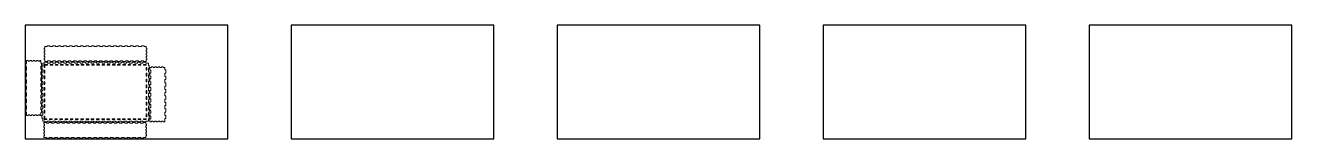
# Model space of a CAD drawing. Header units: millimetres. Extents: x 0 to 5080, y 0 to 457.
import ezdxf

# ---------------------------------------------------------------- set-up
doc = ezdxf.new("R2010")
doc.units = ezdxf.units.MM
doc.layers.add('812 by 457 mm Boundary', color=7, linetype='Continuous', true_color=0x000000)
doc.layers.add('CUT', color=1, linetype='Continuous', lineweight=0)

# ---------------------------------------------------------------- blocks, each defined once
blk = doc.blocks.new('bottom')
for points in [[(-201.1, 0), (-201.1, -3), (-212, -3), (-212, -12.6), (-215, -12.6), (-215, -25.3), (-212, -25.3), (-212, -37.9), (-215, -37.9), (-215, -50.5), (-212, -50.5), (-212, -63.2), (-215, -63.2), (-215, -75.8), (-212, -75.8), (-212, -88.4), (-215, -88.4), (-215, -101.1), (-212, -101.1), (-212, -113.7), (-215, -113.7), (-215, -126.3), (-212, -126.3), (-212, -138.9), (-215, -138.9), (-215, -151.6), (-212, -151.6), (-212, -164.2), (-215, -164.2), (-215, -176.8), (-212, -176.8), (-212, -189.5), (-215, -189.5), (-215, -202.1), (-212, -202.1), (-212, -214.7), (-215, -214.7), (-215, -227.4), (-212, -227.4), (-212, -237), (-201.1, -237), (-201.1, -240), (-190.1, -240), (-190.1, -237), (-179.2, -237), (-179.2, -240), (-168.2, -240), (-168.2, -237), (-157.3, -237), (-157.3, -240), (-146.3, -240), (-146.3, -237), (-135.4, -237), (-135.4, -240), (-124.4, -240), (-124.4, -237), (-113.5, -237), (-113.5, -240), (-102.5, -240), (-102.5, -237), (-91.6, -237), (-91.6, -240), (-80.6, -240), (-80.6, -237), (-69.7, -237), (-69.7, -240), (-58.7, -240), (-58.7, -237), (-47.8, -237), (-47.8, -240), (-36.8, -240), (-36.8, -237), (-25.9, -237), (-25.9, -240), (-14.9, -240), (-14.9, -237), (-4, -237), (-4, -240), (7, -240), (7, -237), (17.9, -237), (17.9, -240), (28.9, -240), (28.9, -237), (39.8, -237), (39.8, -240), (50.8, -240), (50.8, -237), (61.7, -237), (61.7, -240), (72.7, -240), (72.7, -237), (83.6, -237), (83.6, -240), (94.6, -240), (94.6, -237), (105.5, -237), (105.5, -240), (116.5, -240), (116.5, -237), (127.4, -237), (127.4, -240), (138.4, -240), (138.4, -237), (149.3, -237), (149.3, -240), (160.3, -240), (160.3, -237), (171.2, -237), (171.2, -240), (182.2, -240), (182.2, -237), (193.1, -237), (193.1, -240), (204.1, -240), (204.1, -237), (212, -237), (212, -224.7), (215, -224.7), (215, -212.4), (212, -212.4), (212, -200.1), (215, -200.1), (215, -187.7), (212, -187.7), (212, -175.4), (215, -175.4), (215, -163.1), (212, -163.1), (212, -150.8), (215, -150.8), (215, -138.5), (212, -138.5), (212, -126.2), (215, -126.2), (215, -113.8), (212, -113.8), (212, -101.5), (215, -101.5), (215, -89.2), (212, -89.2), (212, -76.9), (215, -76.9), (215, -64.6), (212, -64.6), (212, -52.3), (215, -52.3), (215, -39.9), (212, -39.9), (212, -27.6), (215, -27.6), (215, -15.3), (212, -15.3), (212, -3), (204.1, -3), (204.1, 0), (193.1, 0), (193.1, -3), (182.2, -3), (182.2, 0), (171.2, 0), (171.2, -3), (160.3, -3), (160.3, 0), (149.3, 0), (149.3, -3), (138.4, -3), (138.4, 0), (127.4, 0), (127.4, -3), (116.5, -3), (116.5, 0), (105.5, 0), (105.5, -3), (94.6, -3), (94.6, 0), (83.6, 0), (83.6, -3), (72.7, -3), (72.7, 0), (61.7, 0), (61.7, -3), (50.8, -3), (50.8, 0), (39.8, 0), (39.8, -3), (28.9, -3), (28.9, 0), (17.9, 0), (17.9, -3), (7, -3), (7, 0), (-4, 0), (-4, -3), (-14.9, -3), (-14.9, 0), (-25.9, 0), (-25.9, -3), (-36.8, -3), (-36.8, 0), (-47.8, 0), (-47.8, -3), (-58.7, -3), (-58.7, 0), (-69.7, 0), (-69.7, -3), (-80.6, -3), (-80.6, 0), (-91.6, 0), (-91.6, -3), (-102.5, -3), (-102.5, 0), (-113.5, 0), (-113.5, -3), (-124.4, -3), (-124.4, 0), (-135.4, 0), (-135.4, -3), (-146.3, -3), (-146.3, 0), (-157.3, 0), (-157.3, -3), (-168.2, -3), (-168.2, 0), (-179.2, 0), (-179.2, -3), (-190.1, -3), (-190.1, 0)], [(-206, -32.4), (-206, -20.7), (-203, -20.7), (-203, -32.4)], [(-206, -44.1), (-203, -44.1), (-203, -55.7), (-206, -55.7)], [(-192.5, -12), (-203, -12), (-203, -9), (-192.5, -9)], [(-171.5, -12), (-182, -12), (-182, -9), (-171.5, -9)], [(-150.6, -12), (-161.1, -12), (-161.1, -9), (-150.6, -9)], [(-129.6, -12), (-140.1, -12), (-140.1, -9), (-129.6, -9)], [(-108.6, -12), (-119.1, -12), (-119.1, -9), (-108.6, -9)], [(-87.6, -12), (-98.1, -12), (-98.1, -9), (-87.6, -9)], [(-66.7, -12), (-77.2, -12), (-77.2, -9), (-66.7, -9)], [(-45.7, -9), (-45.7, -12), (-56.2, -12), (-56.2, -9)], [(-24.7, -9), (-24.7, -12), (-35.2, -12), (-35.2, -9)], [(-3.7, -12), (-14.2, -12), (-14.2, -9), (-3.7, -9)], [(17.2, -9), (17.2, -12), (6.7, -12), (6.7, -9)], [(38.2, -9), (38.2, -12), (27.7, -12), (27.7, -9)], [(59.2, -9), (59.2, -12), (48.7, -12), (48.7, -9)], [(80.2, -12), (69.7, -12), (69.7, -9), (80.2, -9)], [(101.1, -9), (101.1, -12), (90.6, -12), (90.6, -9)], [(122.1, -9), (122.1, -12), (111.6, -12), (111.6, -9)], [(143.1, -9), (143.1, -12), (132.6, -12), (132.6, -9)], [(164.1, -12), (153.6, -12), (153.6, -9), (164.1, -9)], [(185, -9), (185, -12), (174.5, -12), (174.5, -9)], [(203, -12), (195.5, -12), (195.5, -9), (206, -9), (206, -23.5), (203, -23.5)], [(203, -46.6), (203, -35.1), (206, -35.1), (206, -46.6)], [(-206, -67.4), (-203, -67.4), (-203, -79.1), (-206, -79.1)], [(-206, -90.8), (-203, -90.8), (-203, -102.5), (-206, -102.5)], [(203, -69.6), (203, -58.1), (206, -58.1), (206, -69.6)], [(203, -92.7), (203, -81.2), (206, -81.2), (206, -92.7)], [(-206, -125.8), (-206, -114.2), (-203, -114.2), (-203, -125.8)], [(-206, -137.5), (-203, -137.5), (-203, -149.2), (-206, -149.2)], [(206, -115.7), (203, -115.7), (203, -104.2), (206, -104.2)], [(206, -138.8), (203, -138.8), (203, -127.3), (206, -127.3)], [(206, -161.8), (203, -161.8), (203, -150.3), (206, -150.3)], [(-206, -172.6), (-206, -160.9), (-203, -160.9), (-203, -172.6)], [(-206, -195.9), (-206, -184.3), (-203, -184.3), (-203, -195.9)], [(203, -184.9), (203, -173.4), (206, -173.4), (206, -184.9)], [(206, -207.9), (203, -207.9), (203, -196.4), (206, -196.4)], [(-206, -219.3), (-206, -207.6), (-203, -207.6), (-203, -219.3)], [(-203, -231), (-203, -228), (-192.6, -228), (-192.6, -231)], [(-182.2, -231), (-182.2, -228), (-171.8, -228), (-171.8, -231)], [(-161.4, -228), (-150.9, -228), (-150.9, -231), (-161.4, -231)], [(-140.5, -231), (-140.5, -228), (-130.1, -228), (-130.1, -231)], [(-119.7, -231), (-119.7, -228), (-109.3, -228), (-109.3, -231)], [(-98.9, -231), (-98.9, -228), (-88.5, -228), (-88.5, -231)], [(-78.1, -228), (-67.7, -228), (-67.7, -231), (-78.1, -231)], [(-57.3, -231), (-57.3, -228), (-46.8, -228), (-46.8, -231)], [(-36.4, -231), (-36.4, -228), (-26, -228), (-26, -231)], [(-15.6, -231), (-15.6, -228), (-5.2, -228), (-5.2, -231)], [(5.2, -228), (15.6, -228), (15.6, -231), (5.2, -231)], [(26, -231), (26, -228), (36.4, -228), (36.4, -231)], [(46.8, -231), (46.8, -228), (57.3, -228), (57.3, -231)], [(67.7, -228), (78.1, -228), (78.1, -231), (67.7, -231)], [(88.5, -228), (98.9, -228), (98.9, -231), (88.5, -231)], [(109.3, -228), (119.7, -228), (119.7, -231), (109.3, -231)], [(130.1, -228), (140.5, -228), (140.5, -231), (130.1, -231)], [(150.9, -228), (161.4, -228), (161.4, -231), (150.9, -231)], [(171.8, -228), (182.2, -228), (182.2, -231), (171.8, -231)], [(192.6, -228), (203, -228), (203, -219.5), (206, -219.5), (206, -231), (192.6, -231)]]:
    blk.add_lwpolyline(points, close=True)
blk = doc.blocks.new('back_inner')
blk.add_lwpolyline([(194.9, 60), (194.9, 63), (183.7, 63), (183.7, 60), (172.6, 60), (172.6, 63), (161.5, 63), (161.5, 60), (150.3, 60), (150.3, 63), (139.2, 63), (139.2, 60), (128.1, 60), (128.1, 63), (116.9, 63), (116.9, 60), (105.8, 60), (105.8, 63), (94.6, 63), (94.6, 60), (83.5, 60), (83.5, 63), (72.4, 63), (72.4, 60), (61.2, 60), (61.2, 63), (50.1, 63), (50.1, 60), (39, 60), (39, 63), (27.8, 63), (27.8, 60), (16.7, 60), (16.7, 63), (5.6, 63), (5.6, 60), (-5.6, 60), (-5.6, 63), (-16.7, 63), (-16.7, 60), (-27.8, 60), (-27.8, 63), (-39, 63), (-39, 60), (-50.1, 60), (-50.1, 63), (-61.2, 63), (-61.2, 60), (-72.4, 60), (-72.4, 63), (-83.5, 63), (-83.5, 60), (-94.6, 60), (-94.6, 63), (-105.8, 63), (-105.8, 60), (-116.9, 60), (-116.9, 63), (-128.1, 63), (-128.1, 60), (-139.2, 60), (-139.2, 63), (-150.3, 63), (-150.3, 60), (-161.5, 60), (-161.5, 63), (-172.6, 63), (-172.6, 60), (-183.7, 60), (-183.7, 63), (-194.9, 63), (-194.9, 60), (-203, 60), (-203, 53.3), (-206, 53.3), (-206, 46.7), (-203, 46.7), (-203, 40), (-206, 40), (-206, 33.3), (-203, 33.3), (-203, 26.7), (-206, 26.7), (-206, 20), (-203, 20), (-203, 13.3), (-206, 13.3), (-206, 6.7), (-203, 6.7), (-203, 0), (-192.6, 0), (-192.6, 3), (-182.2, 3), (-182.2, 0), (-171.8, 0), (-171.8, 3), (-161.4, 3), (-161.4, 0), (-150.9, 0), (-150.9, 3), (-140.5, 3), (-140.5, 0), (-130.1, 0), (-130.1, 3), (-119.7, 3), (-119.7, 0), (-109.3, 0), (-109.3, 3), (-98.9, 3), (-98.9, 0), (-88.5, 0), (-88.5, 3), (-78.1, 3), (-78.1, 0), (-67.7, 0), (-67.7, 3), (-57.3, 3), (-57.3, 0), (-46.8, 0), (-46.8, 3), (-36.4, 3), (-36.4, 0), (-26, 0), (-26, 3), (-15.6, 3), (-15.6, 0), (-5.2, 0), (-5.2, 3), (5.2, 3), (5.2, 0), (15.6, 0), (15.6, 3), (26, 3), (26, 0), (36.4, 0), (36.4, 3), (46.8, 3), (46.8, 0), (57.3, 0), (57.3, 3), (67.7, 3), (67.7, 0), (78.1, 0), (78.1, 3), (88.5, 3), (88.5, 0), (98.9, 0), (98.9, 3), (109.3, 3), (109.3, 0), (119.7, 0), (119.7, 3), (130.1, 3), (130.1, 0), (140.5, 0), (140.5, 3), (150.9, 3), (150.9, 0), (161.4, 0), (161.4, 3), (171.8, 3), (171.8, 0), (182.2, 0), (182.2, 3), (192.6, 3), (192.6, 0), (203, 0), (203, 6.7), (206, 6.7), (206, 13.3), (203, 13.3), (203, 20), (206, 20), (206, 26.7), (203, 26.7), (203, 33.3), (206, 33.3), (206, 40), (203, 40), (203, 46.7), (206, 46.7), (206, 53.3), (203, 53.3), (203, 60)], close=True)
blk = doc.blocks.new('front_inner')
blk.add_lwpolyline([(-194.9, 60), (-203, 60), (-203, 53.3), (-206, 53.3), (-206, 46.7), (-203, 46.7), (-203, 40), (-206, 40), (-206, 33.3), (-203, 33.3), (-203, 26.7), (-206, 26.7), (-206, 20), (-203, 20), (-203, 13.3), (-206, 13.3), (-206, 6.7), (-203, 6.7), (-203, 0), (-192.5, 0), (-192.5, 3), (-182, 3), (-182, 0), (-171.5, 0), (-171.5, 3), (-161.1, 3), (-161.1, 0), (-150.6, 0), (-150.6, 3), (-140.1, 3), (-140.1, 0), (-129.6, 0), (-129.6, 3), (-119.1, 3), (-119.1, 0), (-108.6, 0), (-108.6, 3), (-98.1, 3), (-98.1, 0), (-87.6, 0), (-87.6, 3), (-77.2, 3), (-77.2, 0), (-66.7, 0), (-66.7, 3), (-56.2, 3), (-56.2, 0), (-45.7, 0), (-45.7, 3), (-35.2, 3), (-35.2, 0), (-24.7, 0), (-24.7, 3), (-14.2, 3), (-14.2, 0), (-3.7, 0), (-3.7, 3), (6.7, 3), (6.7, 0), (17.2, 0), (17.2, 3), (27.7, 3), (27.7, 0), (38.2, 0), (38.2, 3), (48.7, 3), (48.7, 0), (59.2, 0), (59.2, 3), (69.7, 3), (69.7, 0), (80.2, 0), (80.2, 3), (90.6, 3), (90.6, 0), (101.1, 0), (101.1, 3), (111.6, 3), (111.6, 0), (122.1, 0), (122.1, 3), (132.6, 3), (132.6, 0), (143.1, 0), (143.1, 3), (153.6, 3), (153.6, 0), (164.1, 0), (164.1, 3), (174.5, 3), (174.5, 0), (185, 0), (185, 3), (195.5, 3), (195.5, 0), (206, 0), (206, 6.7), (203, 6.7), (203, 13.3), (206, 13.3), (206, 20), (203, 20), (203, 26.7), (206, 26.7), (206, 33.3), (203, 33.3), (203, 40), (206, 40), (206, 46.7), (203, 46.7), (203, 53.3), (206, 53.3), (206, 60), (194.9, 60), (194.9, 63), (183.7, 63), (183.7, 60), (172.6, 60), (172.6, 63), (161.5, 63), (161.5, 60), (150.3, 60), (150.3, 63), (139.2, 63), (139.2, 60), (128.1, 60), (128.1, 63), (116.9, 63), (116.9, 60), (105.8, 60), (105.8, 63), (94.6, 63), (94.6, 60), (83.5, 60), (83.5, 63), (72.4, 63), (72.4, 60), (61.2, 60), (61.2, 63), (50.1, 63), (50.1, 60), (39, 60), (39, 63), (27.8, 63), (27.8, 60), (16.7, 60), (16.7, 63), (5.6, 63), (5.6, 60), (-5.6, 60), (-5.6, 63), (-16.7, 63), (-16.7, 60), (-27.8, 60), (-27.8, 63), (-39, 63), (-39, 60), (-50.1, 60), (-50.1, 63), (-61.2, 63), (-61.2, 60), (-72.4, 60), (-72.4, 63), (-83.5, 63), (-83.5, 60), (-94.6, 60), (-94.6, 63), (-105.8, 63), (-105.8, 60), (-116.9, 60), (-116.9, 63), (-128.1, 63), (-128.1, 60), (-139.2, 60), (-139.2, 63), (-150.3, 63), (-150.3, 60), (-161.5, 60), (-161.5, 63), (-172.6, 63), (-172.6, 60), (-183.7, 60), (-183.7, 63), (-194.9, 63)], close=True)
blk = doc.blocks.new('left_inner')
blk.add_lwpolyline([(-22.1, 60), (-22.1, 63), (-35.1, 63), (-35.1, 60), (-48.2, 60), (-48.2, 63), (-61.2, 63), (-61.2, 60), (-74.3, 60), (-74.3, 63), (-87.4, 63), (-87.4, 60), (-100.4, 60), (-100.4, 63), (-113.5, 63), (-113.5, 60), (-126.5, 60), (-126.5, 63), (-139.6, 63), (-139.6, 60), (-152.6, 60), (-152.6, 63), (-165.7, 63), (-165.7, 60), (-178.8, 60), (-178.8, 63), (-191.8, 63), (-191.8, 60), (-204.9, 60), (-204.9, 63), (-217.9, 63), (-217.9, 60), (-231, 60), (-231, 53.3), (-228, 53.3), (-228, 46.7), (-231, 46.7), (-231, 40), (-228, 40), (-228, 33.3), (-231, 33.3), (-231, 26.7), (-228, 26.7), (-228, 20), (-231, 20), (-231, 13.3), (-228, 13.3), (-228, 6.7), (-231, 6.7), (-231, 3), (-219.3, 3), (-219.3, 0), (-207.6, 0), (-207.6, 3), (-195.9, 3), (-195.9, 0), (-184.3, 0), (-184.3, 3), (-172.6, 3), (-172.6, 0), (-160.9, 0), (-160.9, 3), (-149.2, 3), (-149.2, 0), (-137.5, 0), (-137.5, 3), (-125.8, 3), (-125.8, 0), (-114.2, 0), (-114.2, 3), (-102.5, 3), (-102.5, 0), (-90.8, 0), (-90.8, 3), (-79.1, 3), (-79.1, 0), (-67.4, 0), (-67.4, 3), (-55.7, 3), (-55.7, 0), (-44.1, 0), (-44.1, 3), (-32.4, 3), (-32.4, 0), (-20.7, 0), (-20.7, 3), (-9, 3), (-9, 6.7), (-12, 6.7), (-12, 13.3), (-9, 13.3), (-9, 20), (-12, 20), (-12, 26.7), (-9, 26.7), (-9, 33.3), (-12, 33.3), (-12, 40), (-9, 40), (-9, 46.7), (-12, 46.7), (-12, 53.3), (-9, 53.3), (-9, 60)], close=True)
blk = doc.blocks.new('right_inner')
blk.add_lwpolyline([(217.9, 60), (217.9, 63), (204.9, 63), (204.9, 60), (191.8, 60), (191.8, 63), (178.8, 63), (178.8, 60), (165.7, 60), (165.7, 63), (152.6, 63), (152.6, 60), (139.6, 60), (139.6, 63), (126.5, 63), (126.5, 60), (113.5, 60), (113.5, 63), (100.4, 63), (100.4, 60), (87.4, 60), (87.4, 63), (74.3, 63), (74.3, 60), (61.2, 60), (61.2, 63), (48.2, 63), (48.2, 60), (35.1, 60), (35.1, 63), (22.1, 63), (22.1, 60), (12, 60), (12, 53.3), (9, 53.3), (9, 46.7), (12, 46.7), (12, 40), (9, 40), (9, 33.3), (12, 33.3), (12, 26.7), (9, 26.7), (9, 20), (12, 20), (12, 13.3), (9, 13.3), (9, 6.7), (12, 6.7), (12, 0), (23.5, 0), (23.5, 3), (35.1, 3), (35.1, 0), (46.6, 0), (46.6, 3), (58.1, 3), (58.1, 0), (69.6, 0), (69.6, 3), (81.2, 3), (81.2, 0), (92.7, 0), (92.7, 3), (104.2, 3), (104.2, 0), (115.7, 0), (115.7, 3), (127.3, 3), (127.3, 0), (138.8, 0), (138.8, 3), (150.3, 3), (150.3, 0), (161.8, 0), (161.8, 3), (173.4, 3), (173.4, 0), (184.9, 0), (184.9, 3), (196.4, 3), (196.4, 0), (207.9, 0), (207.9, 3), (219.5, 3), (219.5, 0), (231, 0), (231, 6.7), (228, 6.7), (228, 13.3), (231, 13.3), (231, 20), (228, 20), (228, 26.7), (231, 26.7), (231, 33.3), (228, 33.3), (228, 40), (231, 40), (231, 46.7), (228, 46.7), (228, 53.3), (231, 53.3), (231, 60)], close=True)

msp = doc.modelspace()

# ---------------------------------------------------------------- linework, layer by layer
at = {"layer": '812 by 457 mm Boundary'}
for points in [[(0, 0), (812.8, 0), (812.8, 457.2), (0, 457.2)], [(1066.8, 0), (1879.6, 0), (1879.6, 457.2), (1066.8, 457.2)], [(2133.6, 0), (2946.4, 0), (2946.4, 457.2), (2133.6, 457.2)], [(3200.4, 0), (4013.2, 0), (4013.2, 457.2), (3200.4, 457.2)], [(4267.2, 0), (5080, 0), (5080, 457.2), (4267.2, 457.2)]]:
    msp.add_lwpolyline(points, close=True, dxfattribs=at)

# ---------------------------------------------------------------- block references
at = {"layer": 'CUT'}
msp.add_blockref('back_inner', (281.9, 310.9), dxfattribs=at)
for name, p, rotation in [('left_inner', (65.3, 324.7), 90), ('bottom', (281.8, 68), 180), ('right_inner', (500, 299.2), 270), ('front_inner', (279.8, 65.7), 180)]:
    msp.add_blockref(name, p, dxfattribs=dict(at, rotation=rotation))

doc.saveas('drawing.dxf')
